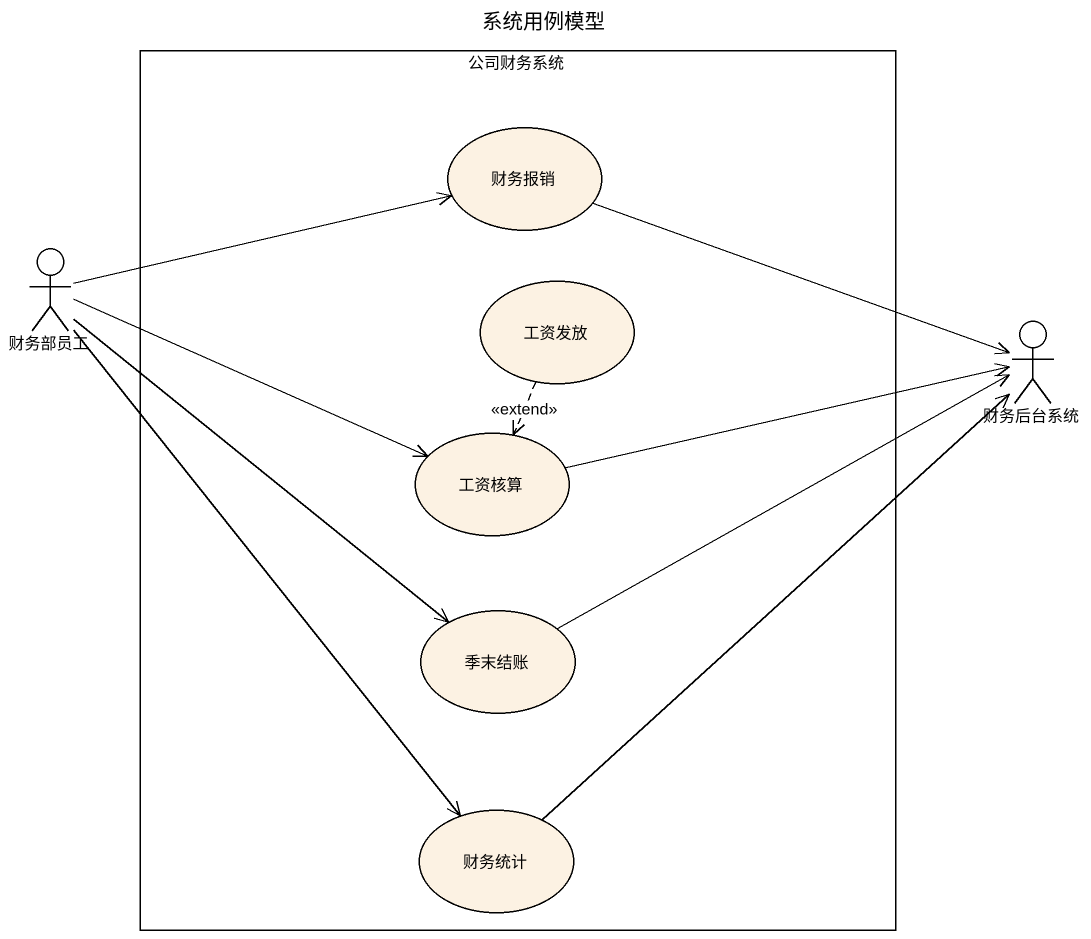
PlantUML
@startuml
title 系统用例模型
rectangle 公司财务系统 {
  usecase 财务报销
  usecase 工资发放
  usecase 工资核算
  usecase 季末结账
  usecase 财务统计
}
actor 财务部员工
actor 财务后台系统
财务报销 -right-> 财务后台系统
财务部员工 -right-> 财务报销
财务部员工 -right-> 工资核算
财务部员工 --> 季末结账
财务部员工 --> 财务统计
工资发放 ..> 工资核算 : <<extend>>
工资核算 -right-> 财务后台系统
季末结账 -right-> 财务后台系统
财务统计 -up-> 财务后台系统
@enduml
